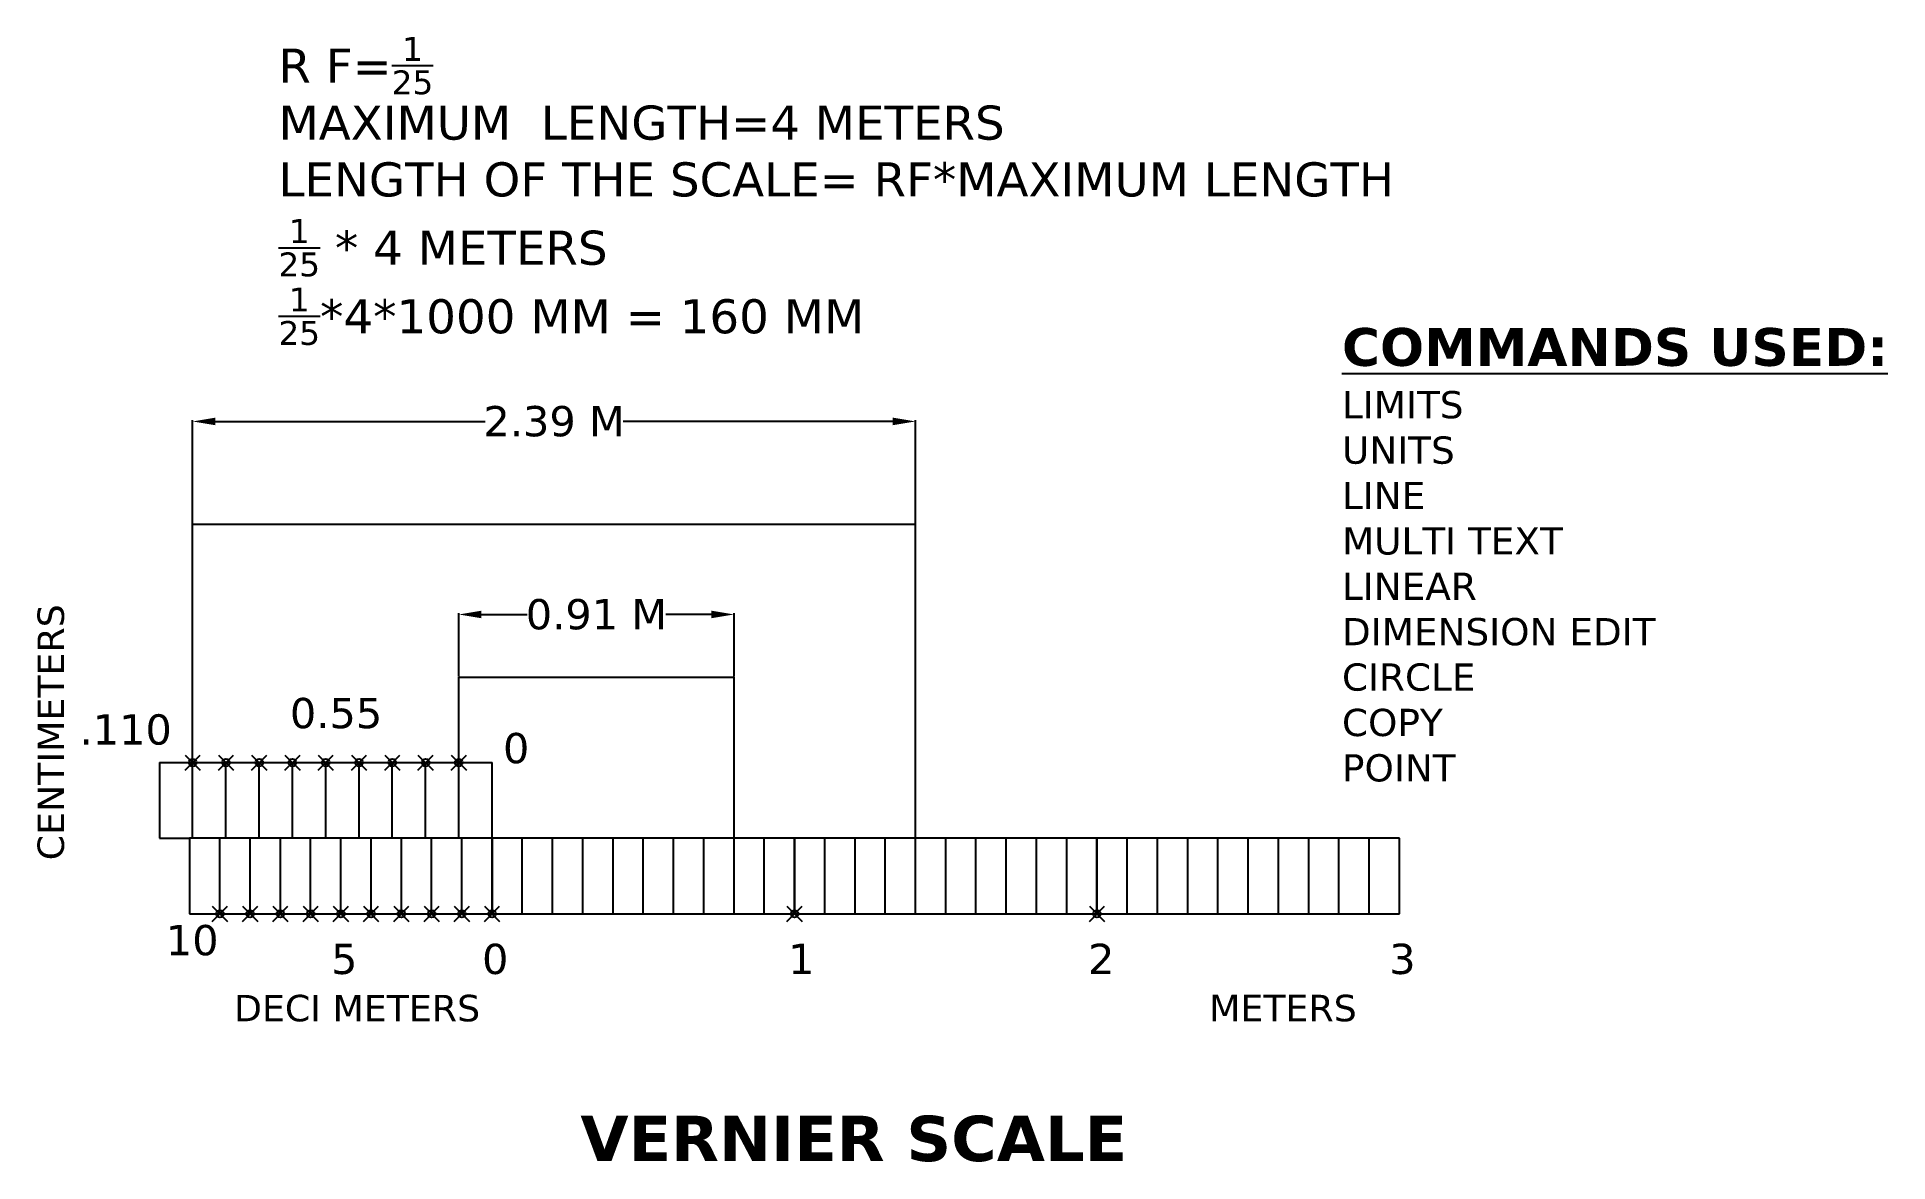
# Model space of a CAD drawing. Header units: millimetres. Extents: x 4 to 249, y -10 to 139.
import ezdxf

# ---------------------------------------------------------------- set-up
doc = ezdxf.new("R2010")
doc.units = ezdxf.units.MM
doc.header["$MEASUREMENT"] = 0
doc.header["$PDMODE"] = 35
doc.header["$PDSIZE"] = -4.6
doc.dimstyles.get("Standard").update_dxf_attribs({"dimtxt": 0.18, "dimasz": 3, "dimexe": 0.18, "dimexo": 0.0625, "dimgap": 0.09, "dimtad": 0, "dimtih": 1, "dimtoh": 1, "dimdec": 0, "dimzin": 0, "dimdsep": 46, "dimtxsty": 'Standard', "dimcen": 0.09, "dimadec": 0, "dimazin": 0, "dimtfac": 1, "dimtdec": 0, "dimtofl": 0, "dimtmove": 0, "dimatfit": 3, "dimfxl": 1, "dimtolj": 1, "dimtzin": 0, "dimarcsym": 0})

# ---------------------------------------------------------------- blocks, each defined once
blk = doc.blocks.new('*D1')
at = {"color": 0, "lineweight": -2}
for p, q in [((24.92, 74.22), (24.92, 87.95)), ((27.92, 87.77), (63.59, 87.77)), ((117.52, 87.77), (81.86, 87.77)), ((120.52, 87.55), (120.52, 87.95))]:
    blk.add_line(p, q, dxfattribs=at)
at = {"color": 0}
for points in [[(27.92, 88.27), (27.92, 87.27), (24.92, 87.77)], [(117.52, 88.27), (117.52, 87.27), (120.52, 87.77)]]:
    blk.add_solid(points, dxfattribs=at)
at = {"layer": 'Defpoints', "color": 0}
for p in [(120.52, 87.77), (120.52, 87.49), (24.92, 74.16)]:
    blk.add_point(p, dxfattribs=at)
at = {"color": 0, "insert": (72.72, 87.77), "char_height": 0.18, "attachment_point": 5}
blk.add_mtext('\\A1;{\\fVerdana|b0|i0|c0|p34;\\H22.22x;2.39 M}', dxfattribs=at)
blk = doc.blocks.new('*D2')
at = {"color": 0, "lineweight": -2}
for p, q in [((60.12, 54.03), (60.12, 62.43)), ((63.12, 62.25), (69.16, 62.25)), ((93.52, 62.25), (87.49, 62.25)), ((96.52, 54.03), (96.52, 62.43))]:
    blk.add_line(p, q, dxfattribs=at)
at = {"color": 0}
for points in [[(63.12, 62.75), (63.12, 61.75), (60.12, 62.25)], [(93.52, 62.75), (93.52, 61.75), (96.52, 62.25)]]:
    blk.add_solid(points, dxfattribs=at)
at = {"layer": 'Defpoints', "color": 0}
for p in [(96.52, 62.25), (60.12, 53.97), (96.52, 53.97)]:
    blk.add_point(p, dxfattribs=at)
at = {"color": 0, "insert": (78.32, 62.25), "char_height": 0.18, "attachment_point": 5}
blk.add_mtext('\\A1;{\\fVerdana|b0|i0|c0|p34;\\H22.22x;0.91 M}', dxfattribs=at)

msp = doc.modelspace()

# ---------------------------------------------------------------- linework, layer by layer
for p, q in [((24.92, 42.67), (24.92, 87.49)), ((120.52, 32.67), (120.52, 87.49)), ((120.52, 74.16), (24.92, 74.16)), ((60.12, 42.67), (60.12, 53.97)), ((60.12, 53.97), (96.52, 53.97)), ((96.52, 32.67), (96.52, 53.97)), ((20.52, 42.67), (20.52, 32.67)), ((20.52, 42.67), (64.52, 42.67)), ((24.92, 32.67), (24.92, 42.67)), ((29.32, 32.67), (29.32, 42.67)), ((33.72, 32.67), (33.72, 42.67)), ((38.12, 32.67), (38.12, 42.67)), ((42.52, 32.67), (42.52, 42.67)), ((46.92, 32.67), (46.92, 42.67)), ((51.32, 32.67), (51.32, 42.67)), ((55.72, 32.67), (55.72, 42.67)), ((60.12, 32.67), (60.12, 42.67)), ((64.52, 32.67), (64.52, 42.67)), ((20.52, 32.67), (24.52, 32.67)), ((184.52, 32.67), (24.52, 32.67)), ((24.52, 32.67), (24.52, 22.67)), ((28.52, 22.67), (28.52, 32.67)), ((32.52, 22.67), (32.52, 32.67)), ((36.52, 22.67), (36.52, 32.67)), ((40.52, 22.67), (40.52, 32.67)), ((44.52, 22.67), (44.52, 32.67)), ((48.52, 22.67), (48.52, 32.67)), ((52.52, 22.67), (52.52, 32.67)), ((56.52, 22.67), (56.52, 32.67)), ((60.52, 22.67), (60.52, 32.67)), ((64.52, 22.67), (64.52, 32.67)), ((64.52, 32.67), (64.52, 22.67)), ((68.52, 22.67), (68.52, 32.67)), ((72.52, 22.67), (72.52, 32.67)), ((76.52, 22.67), (76.52, 32.67)), ((80.52, 22.67), (80.52, 32.67)), ((84.52, 22.67), (84.52, 32.67)), ((88.52, 22.67), (88.52, 32.67)), ((92.52, 22.67), (92.52, 32.67)), ((96.52, 22.67), (96.52, 32.67)), ((100.52, 22.67), (100.52, 32.67)), ((104.52, 22.67), (104.52, 32.67)), ((104.52, 32.67), (104.52, 22.67)), ((108.52, 22.67), (108.52, 32.67)), ((112.52, 22.67), (112.52, 32.67)), ((116.52, 22.67), (116.52, 32.67)), ((120.52, 22.67), (120.52, 32.67)), ((124.52, 22.67), (124.52, 32.67)), ((128.52, 22.67), (128.52, 32.67)), ((132.52, 22.67), (132.52, 32.67)), ((136.52, 22.67), (136.52, 32.67)), ((140.52, 22.67), (140.52, 32.67)), ((144.52, 22.67), (144.52, 32.67)), ((144.52, 32.67), (144.52, 22.67)), ((148.52, 22.67), (148.52, 32.67)), ((152.52, 22.67), (152.52, 32.67)), ((156.52, 22.67), (156.52, 32.67)), ((160.52, 22.67), (160.52, 32.67)), ((164.52, 22.67), (164.52, 32.67)), ((168.52, 22.67), (168.52, 32.67)), ((172.52, 22.67), (172.52, 32.67)), ((176.52, 22.67), (176.52, 32.67)), ((180.52, 22.67), (180.52, 32.67)), ((184.52, 22.67), (184.52, 32.67)), ((24.52, 22.67), (184.52, 22.67)), ((24.52, 22.67), (64.52, 22.67))]:
    msp.add_line(p, q)
for p in [(24.92, 42.67), (29.32, 42.67), (33.72, 42.67), (38.12, 42.67), (42.52, 42.67), (46.92, 42.67), (51.32, 42.67), (55.72, 42.67), (60.12, 42.67), (28.52, 22.67), (32.52, 22.67), (36.52, 22.67), (40.52, 22.67), (44.52, 22.67), (48.52, 22.67), (52.52, 22.67), (56.52, 22.67), (60.52, 22.67), (64.52, 22.67), (104.52, 22.67), (144.52, 22.67)]:
    msp.add_point(p)

# ---------------------------------------------------------------- texts
at = {"attachment_point": 1}
for s, insert, char_height in [('\\A1;{\\fVerdana|b0|i0|c0|p34;R F=\\H0.7x;\\S1/25;\\H1.429x;\\PMAXIMUM  LENGTH=4 METERS\\PLENGTH OF THE SCALE= RF*MAXIMUM LENGTH\\P\\H0.7x;\\S1/25;\\H1.429x; * 4 METERS\\P\\H0.7x;\\S1/25;\\H1.429x;*4*1000 MM = 160 MM }', (36.27, 138.59), 4.5), ('{\\fVerdana|b1|i0|c0|p34;\\H1.25x;\\LCOMMANDS USED:\\fVerdana|b0|i0|c0|p34;\\H0.8x;\\l\\P\\H0.9x;LIMITS\\PUNITS\\PLINE\\PMULTI TEXT\\PLINEAR\\PDIMENSION EDIT\\PCIRCLE\\PCOPY\\PPOINT}', (176.92, 100.12), 4), ('{\\fVerdana|b0|i0|c0|p34;.110}', (9.95, 49.05), 4), ('{\\fVerdana|b0|i0|c0|p34;0.55}', (37.78, 51.22), 4), ('{\\fVerdana|b0|i0|c0|p34;0}', (65.96, 46.59), 4), ('{\\fVerdana|b0|i0|c0|p34;10}', (21.37, 21.2), 4), ('{\\fVerdana|b0|i0|c0|p34;5}', (43.22, 18.72), 4), ('{\\fVerdana|b0|i0|c0|p34;0}', (63.19, 18.72), 4), ('{\\fVerdana|b0|i0|c0|p34;1}', (103.66, 18.72), 4), ('{\\fVerdana|b0|i0|c0|p34;2}', (143.34, 18.72), 4), ('{\\fVerdana|b0|i0|c0|p34;3}', (183.17, 18.72), 4), ('{\\fVerdana|b0|i0|c0|p34;DECI METERS}', (30.39, 11.96), 3.5), ('{\\fVerdana|b0|i0|c0|p34;METERS}', (159.35, 11.97), 3.5), ('{\\fVerdana|b1|i0|c0|p34;VERNIER SCALE}', (76.2, -4.02), 6)]:
    msp.add_mtext(s, dxfattribs=dict(at, insert=insert, char_height=char_height))
at = {"insert": (4.4, 29.75), "char_height": 3.5, "attachment_point": 1, "rotation": 90}
msp.add_mtext('{\\fVerdana|b0|i0|c0|p34;CENTIMETERS}', dxfattribs=at)

# ---------------------------------------------------------------- dimensions: what is measured, and where the dimension line sits
dim = msp.add_linear_dim(base=(120.52, 87.77), p1=(24.92, 74.16), p2=(120.52, 87.49), text='{\\fVerdana|b0|i0|c0|p34;\\H22.22x;2.39 M}', dimstyle='Standard')
dim.commit()
dim.dimension.update_dxf_attribs({"geometry": '*D1', "text_midpoint": (72.72, 87.77), "dimtype": 160})
dim = msp.add_linear_dim(base=(96.52, 62.25), p1=(60.12, 53.97), p2=(96.52, 53.97), text='{\\fVerdana|b0|i0|c0|p34;\\H22.22x;0.91 M}', dimstyle='Standard')
dim.commit()
dim.dimension.update_dxf_attribs({"geometry": '*D2', "text_midpoint": (78.32, 62.25)})

doc.saveas('drawing.dxf')
